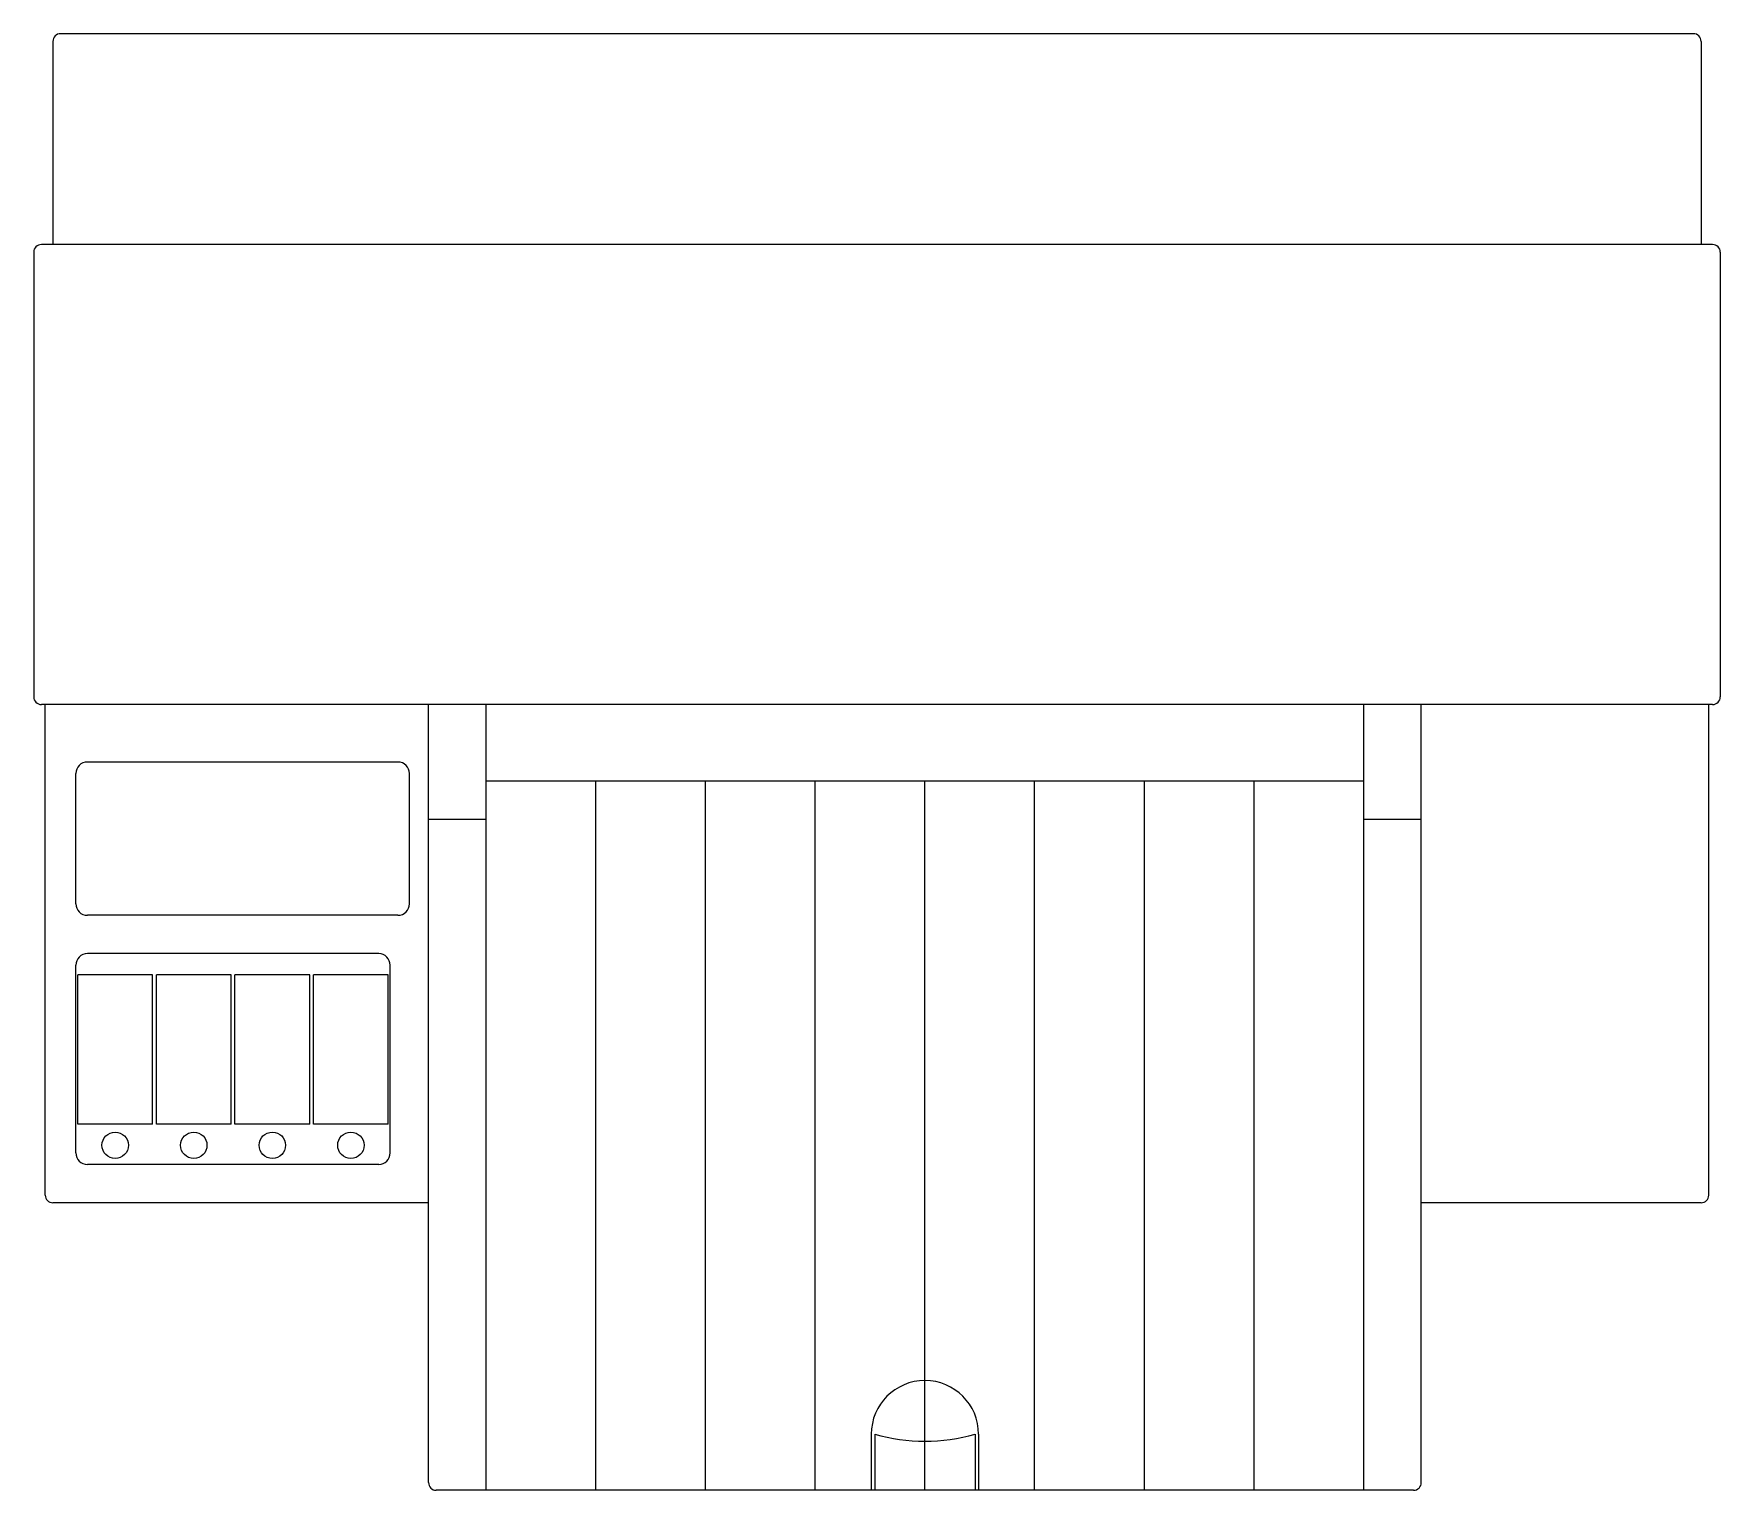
# Model space of a CAD drawing. Header units: millimetres. Extents: x -773.146 to -772.706, y 2680.669 to 2681.049.
import ezdxf

# ---------------------------------------------------------------- set-up
doc = ezdxf.new("R2010")
doc.units = ezdxf.units.MM
doc.header["$LTSCALE"] = 10
doc.layers.add('Móveis_estações', color=2, linetype='Continuous')

msp = doc.modelspace()

# ---------------------------------------------------------------- linework, layer by layer
at = {"layer": 'Móveis_estações', "color": 1}
for p, q in [((-772.7125496803956, 2681.049105035066), (-773.138549680395, 2681.049105035066)), ((-773.1405496803955, 2681.047105035066), (-773.1405496803955, 2680.994105035065)), ((-772.7105496803952, 2681.047105035066), (-772.7105496803952, 2680.994105035065)), ((-773.1455496803956, 2680.992105035065), (-773.1455496803956, 2680.876105035065)), ((-773.1405496803955, 2680.994105035065), (-773.1435496803952, 2680.994105035065)), ((-772.7105496803952, 2680.994105035065), (-773.1405496803955, 2680.994105035065)), ((-772.7075496803955, 2680.994105035065), (-772.7105496803952, 2680.994105035065)), ((-772.705549680395, 2680.992105035065), (-772.705549680395, 2680.876105035065)), ((-773.142549680395, 2680.874105035065), (-773.1435496803952, 2680.874105035065)), ((-772.7085496803952, 2680.874105035065), (-773.142549680395, 2680.874105035065)), ((-773.1425496803954, 2680.746105035065), (-773.1425496803954, 2680.874105035065)), ((-773.042549680395, 2680.744105035065), (-773.042549680395, 2680.874105035065)), ((-773.0275496803952, 2680.669105035066), (-773.0275496803952, 2680.874105035065)), ((-772.7985496803958, 2680.669105035066), (-772.7985496803958, 2680.874105035065)), ((-772.7835496803955, 2680.744105035065), (-772.7835496803955, 2680.874105035065)), ((-772.7085496803952, 2680.746105035065), (-772.7085496803952, 2680.874105035065)), ((-772.7075496803955, 2680.874105035065), (-772.7085496803952, 2680.874105035065)), ((-773.0505496803953, 2680.859105035065), (-773.131549680395, 2680.859105035065)), ((-773.1345496803951, 2680.822105035065), (-773.1345496803951, 2680.856105035065)), ((-773.0475496803956, 2680.822105035065), (-773.0475496803956, 2680.856105035065)), ((-772.7985496803958, 2680.854105035065), (-773.0275496803952, 2680.854105035065)), ((-772.9989246803952, 2680.669105035066), (-772.9989246803952, 2680.854105035065)), ((-772.9702996803953, 2680.669105035066), (-772.9702996803953, 2680.854105035065)), ((-772.9416746803954, 2680.669105035066), (-772.9416746803954, 2680.854105035065)), ((-772.9130496803955, 2680.669105035066), (-772.9130496803955, 2680.854105035065)), ((-772.8844246803956, 2680.669105035066), (-772.8844246803956, 2680.854105035065)), ((-772.8557996803956, 2680.669105035066), (-772.8557996803956, 2680.854105035065)), ((-772.8271746803953, 2680.669105035066), (-772.8271746803953, 2680.854105035065)), ((-773.0275496803952, 2680.844105035066), (-773.042549680395, 2680.844105035066)), ((-772.7835496803955, 2680.844105035066), (-772.7985496803958, 2680.844105035066)), ((-773.0505496803953, 2680.819105035066), (-773.131549680395, 2680.819105035066)), ((-773.1345496803951, 2680.757105035066), (-773.1345496803951, 2680.806105035065)), ((-773.0555496803954, 2680.809105035066), (-773.131549680395, 2680.809105035066)), ((-773.0525496803948, 2680.757105035066), (-773.0525496803948, 2680.806105035065)), ((-773.1145496803952, 2680.803605035066), (-773.134049680395, 2680.803605035066)), ((-773.134049680395, 2680.764605035066), (-773.134049680395, 2680.803605035066)), ((-773.1145496803952, 2680.764605035066), (-773.1145496803952, 2680.803605035066)), ((-773.0940496803951, 2680.803605035066), (-773.1135496803954, 2680.803605035066)), ((-773.1135496803954, 2680.764605035066), (-773.1135496803954, 2680.803605035066)), ((-773.0940496803951, 2680.764605035066), (-773.0940496803951, 2680.803605035066)), ((-773.0930496803953, 2680.764605035066), (-773.0930496803953, 2680.803605035066)), ((-773.0735496803954, 2680.803605035066), (-773.0930496803953, 2680.803605035066)), ((-773.0735496803954, 2680.764605035066), (-773.0735496803954, 2680.803605035066)), ((-773.0725496803952, 2680.764605035066), (-773.0725496803952, 2680.803605035066)), ((-773.0530496803954, 2680.803605035066), (-773.0725496803952, 2680.803605035066)), ((-773.0530496803954, 2680.764605035066), (-773.0530496803954, 2680.803605035066)), ((-773.1145496803952, 2680.764605035066), (-773.134049680395, 2680.764605035066)), ((-773.0940496803951, 2680.764605035066), (-773.1135496803954, 2680.764605035066)), ((-773.0735496803954, 2680.764605035066), (-773.0930496803953, 2680.764605035066)), ((-773.0530496803954, 2680.764605035066), (-773.0725496803952, 2680.764605035066)), ((-773.0555496803954, 2680.754105035066), (-773.131549680395, 2680.754105035066)), ((-773.042549680395, 2680.744105035065), (-773.1405496803955, 2680.744105035065)), ((-773.042549680395, 2680.671105035065), (-773.042549680395, 2680.744105035065)), ((-772.7835496803955, 2680.671105035065), (-772.7835496803955, 2680.744105035065)), ((-772.7105496803952, 2680.744105035065), (-772.7835496803955, 2680.744105035065)), ((-772.9270496803952, 2680.683730035065), (-772.9270496803952, 2680.669105035066)), ((-772.926130613554, 2680.683730035065), (-772.926130613554, 2680.669105035066)), ((-772.8999687472369, 2680.683730035065), (-772.8999687472369, 2680.669105035066)), ((-772.8990496803954, 2680.683730035065), (-772.8990496803954, 2680.669105035066)), ((-773.0275496803952, 2680.669105035066), (-773.0405496803951, 2680.669105035066)), ((-772.7985496803958, 2680.669105035066), (-773.0275496803952, 2680.669105035066)), ((-772.785549680395, 2680.669105035066), (-772.7985496803958, 2680.669105035066))]:
    msp.add_line(p, q, dxfattribs=at)
for centre in [(-773.1242996803954, 2680.759105035066), (-773.1037996803954, 2680.759105035066), (-773.0832996803953, 2680.759105035066), (-773.0627996803952, 2680.759105035066)]:
    msp.add_circle(centre, 0.003446960135523369, dxfattribs=at)
for centre, radius, start, end in [((-773.1385496803952, 2681.047105035066), 0.002, 90, 180), ((-772.7125496803957, 2681.047105035066), 0.002, 0, 90), ((-773.1435496803953, 2680.992105035065), 0.002, 90, 180), ((-772.7075496803956, 2680.992105035065), 0.002, 0, 90), ((-773.1435496803953, 2680.876105035065), 0.002, 180, 270), ((-772.7075496803956, 2680.876105035065), 0.002, 270, 0), ((-773.1315496803951, 2680.856105035065), 0.003, 90, 180), ((-773.0505496803954, 2680.856105035065), 0.003, 0, 90), ((-773.1315496803951, 2680.822105035065), 0.003, 180, 270), ((-773.0505496803954, 2680.822105035065), 0.003, 270, 0), ((-773.1315496803951, 2680.806105035065), 0.003, 90, 180), ((-773.0555496803955, 2680.806105035065), 0.003, 0, 90), ((-773.1315496803951, 2680.757105035066), 0.003, 180, 270), ((-773.0555496803955, 2680.757105035066), 0.003, 270, 0), ((-773.1405496803956, 2680.746105035065), 0.002, 180, 270), ((-772.7105496803953, 2680.746105035065), 0.002, 270, 0), ((-772.7105496803953, 2680.746105035065), 0.002, 270, 0), ((-772.9130496803956, 2680.683730035065), 0.01399999999996027, 0, 180), ((-772.9130496803956, 2680.729355681996), 0.04746378061393022, 254.0023330366401, 285.9976669633599), ((-773.0405496803952, 2680.671105035065), 0.002, 180, 270), ((-772.7855496803951, 2680.671105035065), 0.002, 270, 0)]:
    msp.add_arc(centre, radius, start, end, dxfattribs=at)

doc.saveas('drawing.dxf')
